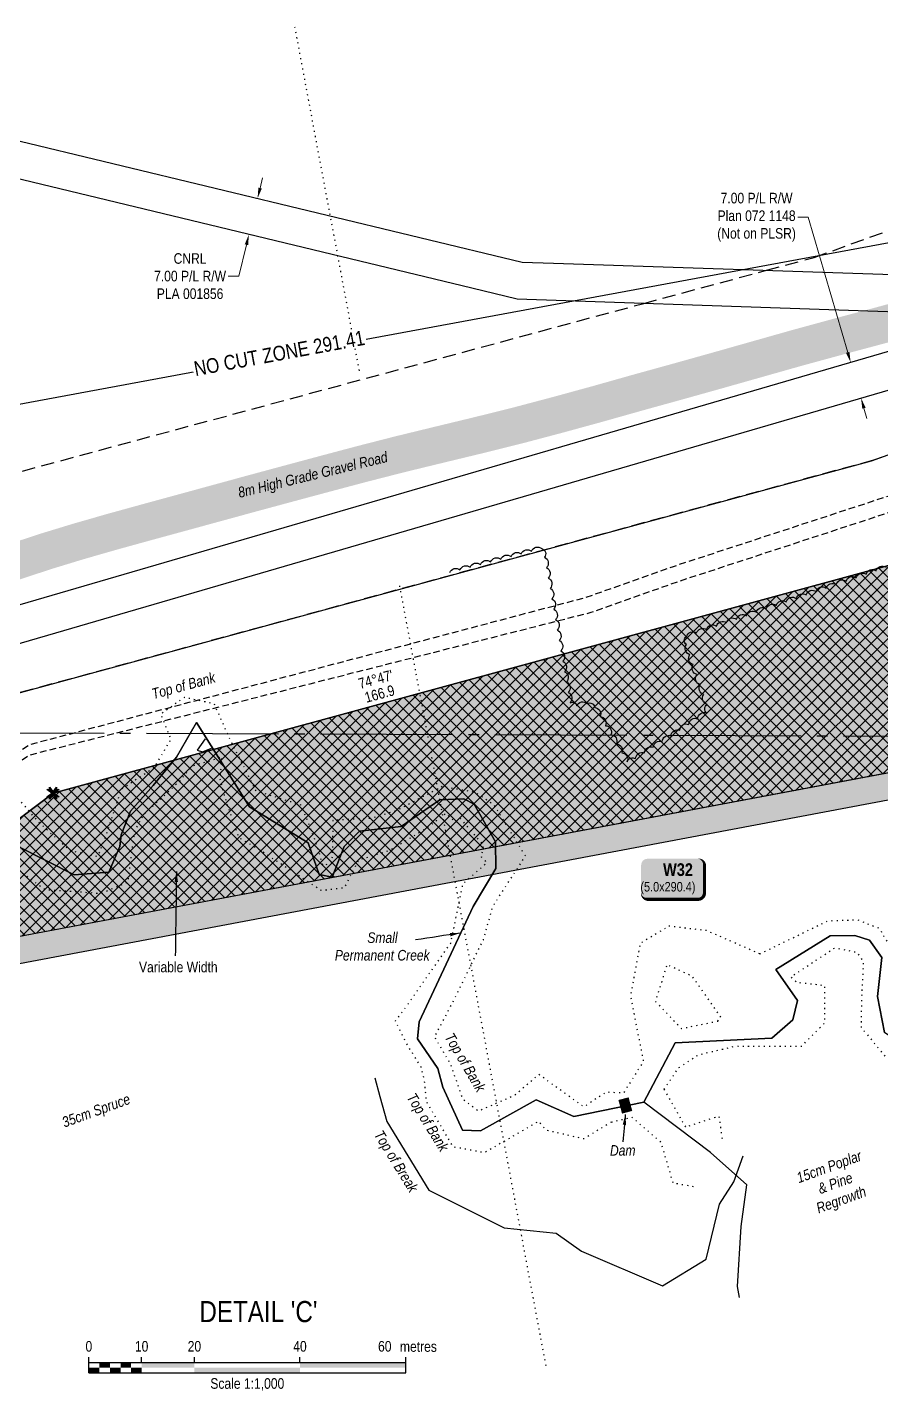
# Model space of a CAD drawing. Extents: x 471563 to 508050, y 6028961 to 6050146.
# Drawn here: x 472972 to 473780, y 6040089 to 6041380 of the extents above; entities that cross this region are included whole.
import ezdxf
from ezdxf.enums import TextEntityAlignment as Align

# ---------------------------------------------------------------- set-up
doc = ezdxf.new("R2010")
doc.units = 0
doc.header["$LTSCALE"] = 5
doc.header["$PDSIZE"] = 0.5
for name, pattern in [('0', [1, 1, 0]), ('foc-ACCESSROAD', [3.75, 2.5, -1.25]), ('foc-QUARTERLINE', [33, 25, -3, 2, -3]), ('foc-TOPO', [1, 0.2, -0.8]), ('UG_PIPE', [1.875, 1.25, -0.625])]:
    doc.linetypes.add(name, pattern=pattern)
doc.layers.get('Defpoints').update_dxf_attribs({"color": 9})
for name, color, linetype, lineweight in [('AS-GENERAL', 48, 'Continuous', 18), ('F-RW-T', 190, 'Continuous', 9), ('T-TEXT', 48, 'Continuous', 18)]:
    doc.layers.add(name, color=color, linetype=linetype, lineweight=lineweight)
for name, color, linetype in [('AS-PIPE-UG', 44, 'UG_PIPE'), ('AS-ROADS', 254, 'Continuous'), ('C-RW', 13, 'Continuous'), ('DETAIL-T', 7, 'Continuous'), ('F-AR', 190, 'foc-ACCESSROAD'), ('F-RW', 190, 'Continuous'), ('L-BD1', 253, 'Continuous'), ('L-MON', 1, 'Continuous'), ('L-SECQ', 8, 'foc-QUARTERLINE'), ('P-PROPOSED', 10, 'Continuous'), ('P-PROPOSED-H', 21, 'Continuous'), ('P-TEMP-BLOCKS', 250, 'Continuous'), ('P-TEMP-BLUE-BORE-H', 131, 'Continuous'), ('P-TEMP-H', 41, 'Continuous'), ('P-TEMP-NO CUT-H', 104, 'Continuous'), ('P-TEMP-NO CUT-T', 143, 'Continuous'), ('P-TEMP_WORKSPACE', 46, 'Continuous'), ('P-TXT', 4, 'Continuous'), ('T-BUSH', 110, '0'), ('T-BUSH-T', 110, 'Continuous'), ('T-CREEK', 160, 'Continuous'), ('T-LOW-AREA', 48, 'foc-TOPO'), ('T-SLOPE', 48, 'Continuous'), ('T-VEGETATION-CHANGE', 104, 'foc-TOPO'), ('T-WATER', 160, 'Continuous'), ('T-WATER-T', 170, 'Continuous')]:
    doc.layers.add(name, color=color, linetype=linetype)
doc.styles.add('80', font='ARIALN.TTF', dxfattribs={"height": 10})
doc.styles.add('80CG', font='ARIALN.TTF', dxfattribs={"height": 10})
doc.styles.add('80L', font='ARIALN.TTF', dxfattribs={"height": 10})
doc.styles.add('80LS', font='ARIALNI.TTF', dxfattribs={"height": 10})
doc.styles.add('BOLD', font='ARIALNB.TTF')
doc.styles.add('foc-LtypeFont', font='ARIALN.TTF', dxfattribs={"height": 7.35})
doc.linetypes.add('foc-TOPO-flowdirection-NOLINE', pattern='A,0,[">",foc-LtypeFont,S=0.3,R=0,X=0,Y=-0.945],-20,[">",foc-LtypeFont,S=0.3,R=0,X=0,Y=-0.945],0', length=20)
doc.dimstyles.new('Compass 5 000', dxfattribs={"dimscale": 5, "dimtxt": 9, "dimasz": 2, "dimexe": 0.2, "dimexo": 0.0625, "dimgap": 0.5, "dimtad": 0, "dimtih": 1, "dimtoh": 1, "dimzin": 0, "dimdsep": 46, "dimtxsty": '80CG', "dimcen": 0.1, "dimse1": 1, "dimse2": 1, "dimclrd": 256, "dimclrt": 256, "dimaunit": 1, "dimadec": 4, "dimazin": 0, "dimtfac": 0.06, "dimtofl": 0, "dimtmove": 0, "dimatfit": 1, "dimfxl": 0.2, "dimtolj": 1, "dimtzin": 0, "dimlwd": -1, "dimarcsym": 0})

# ---------------------------------------------------------------- blocks, each defined once
blk = doc.blocks.new('*D291')
at = {"layer": 'Defpoints', "color": 0, "transparency": 16777216}
for p in [(473752, 6041062.4), (473668.6, 6041038.2), (473678.4, 6041004.6)]:
    blk.add_point(p, dxfattribs=at)
at = {"layer": 'F-RW-T', "transparency": 16777216}
for p, q in [((473711.9, 6041199.9), (473701.9, 6041199.9)), ((473749.2, 6041072), (473711.9, 6041199.9)), ((473764.6, 6041019.2), (473767.4, 6041009.6))]:
    blk.add_line(p, q, dxfattribs=at)
for points in [[(473750.8, 6041072.5), (473747.6, 6041071.6), (473752, 6041062.4)], [(473766.2, 6041019.7), (473763, 6041018.8), (473761.8, 6041028.8)]]:
    blk.add_solid(points, dxfattribs=at)
at = {"layer": 'F-RW-T', "transparency": 16777216, "insert": (473662.9, 6041199.9), "char_height": 10, "attachment_point": 5, "style": '80CG'}
blk.add_mtext('\\A1;7.00 P/L R/W\\PPlan 072 1148\\P(Not on PLSR)', dxfattribs=at)
blk = doc.blocks.new('TEMP')
h = blk.add_hatch(color=255)
h.dxf.hatch_style = 1
h.paths.add_polyline_path([(0, 0.25), (-0.67, 1.15), (-0.67, 0.67), (-1.15, 0.67), (-0.25, 0), (-1.15, -0.67), (-0.67, -0.67), (-0.67, -1.15), (0, -0.25), (0.67, -1.15), (0.67, -0.67), (1.15, -0.67), (0.25, 0), (1.15, 0.67), (0.67, 0.67), (0.67, 1.15)])
h.paths.add_polyline_path([(0.57, 0.85), (0.57, 0.57), (0.85, 0.57), (0.08, 0), (0.85, -0.57), (0.57, -0.57), (0.57, -0.85), (0, -0.08), (-0.57, -0.85), (-0.57, -0.57), (-0.85, -0.57), (-0.08, 0), (-0.85, 0.57), (-0.57, 0.57), (-0.57, 0.85), (0, 0.08)], flags=16)
h = blk.add_hatch(color=1)
h.dxf.hatch_style = 1
h.paths.add_polyline_path([(0, 0.08), (-0.57, 0.85), (-0.57, 0.57), (-0.85, 0.57), (-0.08, 0), (-0.85, -0.57), (-0.57, -0.57), (-0.57, -0.85), (0, -0.08), (0.57, -0.85), (0.57, -0.57), (0.85, -0.57), (0.08, 0), (0.85, 0.57), (0.57, 0.57), (0.57, 0.85)])
h = blk.add_hatch(color=1)
h.dxf.hatch_style = 1
h.paths.add_polyline_path([(-0.08, 0), (-0.85, 0.57), (-0.57, 0.57), (-0.57, 0.85), (0, 0.08), (0.57, 0.85), (0.57, 0.57), (0.85, 0.57), (0.08, 0), (0.85, -0.57), (0.57, -0.57), (0.57, -0.85), (0, -0.08), (-0.57, -0.85), (-0.57, -0.57), (-0.85, -0.57)])
at = {"color": 1}
for p, q in [((-0.08, 0), (0.08, 0)), ((0, 0.08), (0, -0.08))]:
    blk.add_line(p, q, dxfattribs=at)
at = {"color": 255, "flags": 128}
blk.add_lwpolyline([(-0.25, 0), (-1.15, 0.67), (-0.67, 0.67), (-0.67, 1.15), (0, 0.25), (0.67, 1.15), (0.67, 0.67), (1.15, 0.67), (0.25, 0), (1.15, -0.67), (0.67, -0.67), (0.67, -1.15), (0, -0.25), (-0.67, -1.15), (-0.67, -0.67), (-1.15, -0.67)], close=True, dxfattribs=at)
at = {"color": 1, "flags": 128}
blk.add_lwpolyline([(-0.08, 0), (-0.85, 0.57), (-0.57, 0.57), (-0.57, 0.85), (0, 0.08), (0.57, 0.85), (0.57, 0.57), (0.85, 0.57), (0.08, 0), (0.85, -0.57), (0.57, -0.57), (0.57, -0.85), (0, -0.08), (-0.57, -0.85), (-0.57, -0.57), (-0.85, -0.57)], close=True, dxfattribs=at)
blk = doc.blocks.new('*U238')
h = blk.add_hatch(color=191)
edge = h.paths.add_edge_path()
edge.add_line((-24, -19.9), (24, -19.9))
edge.add_arc((24, -13.9), 6, 270, 360)
edge.add_line((30, -13.9), (30, 12.5))
edge.add_arc((24, 12.5), 6, 0, 90)
edge.add_line((24, 18.5), (-24, 18.5))
edge.add_arc((-24, 12.5), 6, 90, 180)
edge.add_line((-30, 12.5), (-30, -13.9))
edge.add_arc((-24, -13.9), 6, 180, 270)
at = {"color": 250, "flags": 128}
blk.add_lwpolyline([(-24, -19.9, 3, 3, 0), (24, -19.9, 3, 3, 0.414214), (30, -13.9, 3, 3, 0), (30, 12.5, 3, 0, 0.414214), (24, 18.5, 0, 0, 0), (-24, 18.5, 0, 0, 0.414214), (-30, 12.5, 0, 0, 0), (-30, -13.9, 0, 3, 0.414214)], format="xyseb", close=True, dxfattribs=at)
at = {"flags": 128}
blk.add_lwpolyline([(27.2, 13.6, 0, 7.5, 0), (0, 0, 0, 0, 0)], format="xyseb", dxfattribs=at)
at = {"color": 250}
for tag, p, height, style in [('TEMP_AREA_W1_001', (-9.2, 2.2), 12, 'BOLD'), ('ENTER_TEXT_001', (-30.7, -12.5), 9, '80')]:
    blk.add_attdef(tag, p, '', height=height, dxfattribs=dict(at, style=style))
blk = doc.blocks.new('*D295')
at = {"layer": 'Defpoints', "color": 0, "linetype": 'Continuous', "transparency": 16777216}
for p in [(472994.1, 6041265.1), (472985.9, 6041231), (473182.2, 6041183.7)]:
    blk.add_point(p, dxfattribs=at)
at = {"layer": 'F-RW-T', "transparency": 16777216}
for p, q in [((473192.8, 6041227.5), (473195.1, 6041237.2)), ((473179.9, 6041174), (473172.7, 6041144.2)), ((473172.7, 6041144.2), (473162.7, 6041144.2))]:
    blk.add_line(p, q, dxfattribs=at)
at = {"layer": 'F-RW-T', "linetype": 'Continuous', "transparency": 16777216}
for points in [[(473191.2, 6041227.9), (473194.4, 6041227.1), (473190.4, 6041217.8)], [(473178.3, 6041174.4), (473181.5, 6041173.6), (473182.2, 6041183.7)]]:
    blk.add_solid(points, dxfattribs=at)
at = {"layer": 'F-RW-T', "linetype": 'Continuous', "transparency": 16777216, "insert": (473126.5, 6041144.2), "char_height": 10, "attachment_point": 5, "style": '80CG'}
blk.add_mtext('\\A1;CNRL\\P7.00 P/L R/W\\PPLA 001856', dxfattribs=at)
blk = doc.blocks.new('*U389')
at = {"color": 0}
for p, q in [((-150, 0), (-150, 15)), ((-100, 10), (-100, 15)), ((-50, 10), (-50, 15)), ((50, 10), (50, 15)), ((150.2, 0), (150.2, 15)), ((-150, 10), (150.2, 10)), ((-150, 0), (150.2, 0))]:
    blk.add_line(p, q, dxfattribs=at)
for points in [[(-150, 5), (-140, 5), (-150, 0), (-140, 0)], [(-140, 10), (-130, 10), (-140, 5), (-130, 5)], [(-130, 5), (-120, 5), (-130, 0), (-120, 0)], [(-120, 10), (-110, 10), (-120, 5), (-110, 5)], [(-110, 5), (-100, 5), (-110, 0), (-100, 0)], [(-100, 10), (-50, 10), (-100, 5), (-50, 5)], [(-50, 5), (50, 5), (-50, 0), (50, 0)], [(50, 10), (150.2, 10), (50, 5), (150.2, 5)]]:
    blk.add_solid(points, dxfattribs=at)
at = {"color": 0, "style": '80'}
blk.add_text('metres', height=10, dxfattribs=at).set_placement((162.2, 20), align=Align.CENTER)
at = {"color": 0, "char_height": 10, "style": '80'}
for s, insert, attachment_point in [('0', (-150, 30.2), 2), ('10', (-100, 30.2), 2), ('20', (-50, 30.2), 2), ('40', (50, 30.2), 2), ('60', (136.7, 30.2), 3), ('Scale 1:1,000', (0.1, -5), 2)]:
    blk.add_mtext(s, dxfattribs=dict(at, insert=insert, attachment_point=attachment_point))

msp = doc.modelspace()

# ---------------------------------------------------------------- hatches: boundary and pattern name
at = {"layer": 'P-PROPOSED-H'}
h = msp.add_hatch(color=256, dxfattribs=at)
h.dxf.hatch_style = 1
h.paths.add_polyline_path([(471834.775, 6040821.373), (471796.629, 6040756.82), (472068.519, 6040587.449), (472218.753, 6040517.983), (472386.891, 6040479.962), (472600.723, 6040453.939), (472939.081, 6040514.383), (474772.798, 6040859.414), (474773.799, 6041104.707), (474698.838, 6041105.013), (474698.144, 6040934.64), (473977.249, 6040937.205), (473801.719, 6040874.05), (472996.724, 6040654.905), (472902.439, 6040583.985), (472598.614, 6040529.71), (472399.719, 6040553.915), (472243.019, 6040589.35), (472104.204, 6040653.535)])
at = {"layer": 'P-TEMP-BLUE-BORE-H'}
h = msp.add_hatch(color=256, dxfattribs=at)
h.dxf.hatch_style = 1
h.paths.add_polyline_path([(473977.249, 6040937.205), (473801.719, 6040874.05), (472996.724, 6040654.905), (472902.439, 6040583.92), (472610.196, 6040531.777), (472600.723, 6040453.939), (472939.081, 6040514.383), (474027.504, 6040719.175)])
at = {"layer": 'P-TEMP-H'}
h = msp.add_hatch(color=256, dxfattribs=at)
h.dxf.hatch_style = 1
h.paths.add_polyline_path([(474027.504, 6040719.175), (472933.226, 6040513.269), (472600.716, 6040453.941), (472597.551, 6040427.938), (472937.731, 6040488.692), (474032.071, 6040694.609)])
at = {"layer": 'P-TEMP-NO CUT-H', "ltscale": 2}
h = msp.add_hatch(dxfattribs=at)
h.set_pattern_fill('ANSI37', color=256, scale=2.498679, angle=90)
h.set_pattern_definition([(135, (-1330.433, 2236.4554), (-5.609693392, -5.609693392), []), (225, (-1330.433, 2236.4554), (5.609693392, -5.609693392), [])])
h.paths.add_polyline_path([(473977.249, 6040937.205), (473801.719, 6040874.05), (472996.724, 6040654.905), (472902.439, 6040583.92), (472610.196, 6040531.777), (472600.723, 6040453.939), (472939.081, 6040514.383), (474027.504, 6040719.175)])

# ---------------------------------------------------------------- linework, layer by layer
at = {"layer": 'AS-GENERAL', "const_width": 9.995, "flags": 128}
msp.add_lwpolyline([(473536.914, 6040365.765), (473540.339, 6040352.875)], dxfattribs=at)
at = {"layer": 'AS-PIPE-UG', "flags": 128}
for points in [[(472552.47, 6040566.739), (472593.072, 6040565.005), (472872.378, 6040621.889), (472974.001, 6040690.919), (473506.381, 6040826.074), (473589.021, 6040855.359), (473788.921, 6040920.814), (473979.091, 6040969.527), (474330.164, 6040972.977), (474588.891, 6040968.199), (474637.323, 6040969.43), (474653.363, 6040990.395), (474656.717, 6041105.184)], [(472552.989, 6040576.72), (472593.591, 6040574.986), (472872.896, 6040631.87), (472974.52, 6040700.9), (473501.374, 6040840.205), (473584.184, 6040869.55), (473784.724, 6040935.215), (473784.724, 6040935.215), (473977.129, 6040984.5), (474330.229, 6040987.97), (474588.839, 6040983.195), (474629.774, 6040984.235), (474638.519, 6040995.665), (474641.72, 6041105.246)]]:
    msp.add_lwpolyline(points, dxfattribs=at)
at = {"layer": 'AS-ROADS', "const_width": 35, "flags": 128}
msp.add_lwpolyline([(473814.319, 6041106.955), (473776.954, 6041096.755), (473739.519, 6041086.75), (473702.029, 6041076.53), (473664.179, 6041065.82), (473626.374, 6041055.11), (473588.404, 6041044.485), (473550.459, 6041034.005), (473512.519, 6041023.3), (473474.579, 6041012.91), (473436.694, 6041002.89), (473399.344, 6040993.595), (473362.274, 6040984.65), (473325.339, 6040975.675), (473289.084, 6040966.405), (473253.844, 6040957.045), (473219.269, 6040947.755), (473185.434, 6040938.62), (473152.154, 6040929.52), (473118.879, 6040920.425), (473085.894, 6040911.43), (473053.139, 6040902.4), (473020.904, 6040893.155), (472989.639, 6040883.62), (472959.039, 6040873.53), (472928.934, 6040863.185)], dxfattribs=at)
at = {"layer": 'C-RW', "flags": 128}
for points in [[(474698.838, 6041105.013), (474698.144, 6040934.64), (473977.249, 6040937.205), (473801.719, 6040874.05), (472996.724, 6040654.905), (472902.439, 6040583.985), (472598.614, 6040529.71), (472399.719, 6040553.915), (472243.019, 6040589.35), (472104.204, 6040653.535), (471834.775, 6040821.373)], [(471885.124, 6040906.579), (472151.783, 6040741.65), (472275.372, 6040684.505), (472416.822, 6040652.519), (472592.51, 6040631.472), (472861.403, 6040678.184), (472951.968, 6040746.306), (473771.626, 6040969.443), (473959.988, 6041037.215), (474598.944, 6041034.761), (474598.892, 6041105.42)]]:
    msp.add_lwpolyline(points, dxfattribs=at)
at = {"layer": 'F-AR'}
msp.add_lwpolyline([(472859.156, 6040930.483), (473556.031, 6041118.406), (473672.256, 6041149.749), (473717.332, 6041161.905), (473990.528, 6041260.823), (473990.061, 6041139.198), (473989.924, 6041103.042), (473989.708, 6041047.935), (473960.013, 6041037.222), (473773.651, 6040970.003), (472951.968, 6040746.306)], dxfattribs=at)
at = {"layer": 'F-RW'}
for points in [[(472568.621, 6041367.553), (473440.914, 6041157.432), (473470.562, 6041156.447), (473990.059, 6041139.198), (474036.955, 6041137.646), (474277.699, 6041129.654), (474375.821, 6041201.321)], [(474396.469, 6041173.052), (474288.601, 6041094.268), (474036.804, 6041102.628), (473989.927, 6041103.347), (473436.187, 6041122.565), (473393.159, 6041132.929), (472560.423, 6041333.521)]]:
    msp.add_lwpolyline(points, dxfattribs=at)
at = {"layer": 'F-RW', "flags": 128}
for points in [[(474274.191, 6041317.103), (474099.304, 6041163.6), (472843.659, 6040797.875), (472369.339, 6040740.04), (471938.203, 6040994.803)], [(471919.696, 6040965.086), (472361.771, 6040703.858), (472850.717, 6040763.477), (474116.552, 6041132.17), (474297.273, 6041290.805)]]:
    msp.add_lwpolyline(points, dxfattribs=at)
at = {"layer": 'L-SECQ', "flags": 128}
msp.add_lwpolyline([(474035.104, 6040707.767), (471772.478, 6040715.949)], dxfattribs=at)
at = {"layer": 'P-TEMP-NO CUT-T'}
for p, q in [((473907.371, 6041197.836), (473240.182, 6041074.334)), ((472523.763, 6040941.517), (473190.953, 6041065.019))]:
    msp.add_line(p, q, dxfattribs=at)
at = {"layer": 'P-TEMP_WORKSPACE'}
msp.add_lwpolyline([(474027.504, 6040719.175), (472933.226, 6040513.269), (472600.716, 6040453.941), (472597.551, 6040427.938), (472937.731, 6040488.692), (474032.071, 6040694.609)], close=True, dxfattribs=at)
at = {"layer": 'T-BUSH', "linetype": 'Continuous', "flags": 128}
msp.add_lwpolyline([(473372.413, 6040863.599, -0.52056705), (473382.082, 6040866.13, -0.52056705), (473391.751, 6040868.66, -0.52056705), (473401.42, 6040871.19, -0.52056705), (473411.089, 6040873.721, -0.52056705), (473420.758, 6040876.251, -0.52056705), (473430.428, 6040878.781, -0.52056705), (473440.097, 6040881.311, -0.52056705), (473449.766, 6040883.842, -0.52056705), (473459.435, 6040886.372, -0.52056705), (473462.213, 6040878.177, -0.52056705), (473463.93, 6040868.331, -0.52056705), (473465.647, 6040858.485, -0.52056705), (473467.365, 6040848.639, -0.52056705), (473469.082, 6040838.792, -0.52056705), (473470.799, 6040828.946, -0.52056705), (473472.516, 6040819.1, -0.52056705), (473474.233, 6040809.254, -0.52056705), (473475.951, 6040799.408, -0.52056705), (473477.668, 6040789.562, -0.52056705), (473479.385, 6040779.716, -0.52056705), (473481.102, 6040769.87, -0.52056705), (473482.82, 6040760.024, -0.52056705), (473484.537, 6040750.178, -0.52056705), (473486.254, 6040740.332, -0.52056705), (473492.705, 6040737.566, -0.52056705), (473502.46, 6040739.742, -0.52056705), (473509.638, 6040735.931, -0.52056705), (473514.763, 6040727.35, -0.52056705), (473519.887, 6040718.769, -0.52056705), (473525.012, 6040710.188, -0.52056705), (473530.136, 6040701.607, -0.52056705), (473535.261, 6040693.026, -0.52056705), (473540.386, 6040684.445, -0.52056705), (473548.263, 6040687.56, -0.52056705), (473556.677, 6040692.954, -0.52056705), (473565.091, 6040698.348, -0.52056705), (473573.505, 6040703.743, -0.52056705), (473581.92, 6040709.137, -0.52056705), (473590.334, 6040714.531, -0.52056705), (473598.748, 6040719.925, -0.52056705), (473607.162, 6040725.32, -0.52056705), (473615.576, 6040730.714, -0.52056705), (473616.157, 6040738.814, -0.52056705), (473612.866, 6040748.251, -0.52056705), (473609.575, 6040757.689, -0.52056705), (473606.284, 6040767.126, -0.52056705), (473602.994, 6040776.564, -0.52056705), (473599.703, 6040786.001, -0.52056705), (473596.412, 6040795.438, -0.52056705), (473596.577, 6040803.203, -0.52056705), (473606.021, 6040806.474, -0.52056705), (473615.465, 6040809.745, -0.52056705), (473624.91, 6040813.016, -0.52056705), (473634.354, 6040816.287, -0.52056705), (473643.798, 6040819.558, -0.52056705), (473653.242, 6040822.829, -0.52056705), (473662.687, 6040826.1, -0.52056705), (473672.131, 6040829.371, -0.52056705), (473681.575, 6040832.642, -0.52056705), (473691.019, 6040835.913, -0.52056705), (473700.464, 6040839.184, -0.52056705), (473709.908, 6040842.455, -0.52056705), (473719.352, 6040845.727, -0.52056705), (473728.797, 6040848.998, -0.52056705), (473738.241, 6040852.269, -0.52056705), (473747.685, 6040855.54, -0.52056705), (473757.129, 6040858.811, -0.52056705), (473766.574, 6040862.082, -0.52056705), (473776.018, 6040865.353, -0.52056705), (473785.462, 6040868.624, -0.52056705)], format="xyb", dxfattribs=at)
at = {"layer": 'T-CREEK', "flags": 128}
msp.add_lwpolyline([(473646.579, 6040177.55), (473644.816, 6040187.939), (473648.289, 6040244.63), (473653.744, 6040284.17), (473619.419, 6040314.745), (473556.019, 6040362.49)], dxfattribs=at)
at = {"layer": 'T-LOW-AREA', "flags": 128}
for points in [[(473666.039, 6040502.75), (473615.659, 6040524.755), (473579.959, 6040528.975), (473552.649, 6040512.655), (473543.524, 6040462.93), (473555.729, 6040401.035), (473536.789, 6040370.965), (473520.519, 6040371.9), (473499.274, 6040358.005), (473456.709, 6040388.655), (473433.809, 6040368.865), (473399.469, 6040353.895), (473384.969, 6040365.075), (473372.889, 6040398.965), (473358.019, 6040424.255), (473377.189, 6040460.74), (473404.219, 6040516.195), (473413.329, 6040548.1), (473444.084, 6040595.375), (473414.564, 6040643.54), (473396.544, 6040655.57), (473365.254, 6040661.145), (473321.794, 6040638.225), (473298.444, 6040631.14), (473261.604, 6040629.09), (473261.404, 6040603.585), (473260.634, 6040589.4), (473252.609, 6040585.92), (473245.249, 6040609.72), (473231.734, 6040643.605), (473189.074, 6040656.85), (473164.809, 6040704.86), (473149.369, 6040739.405), (473121.084, 6040745.465), (473098.669, 6040729.715), (473108.214, 6040705.695), (473092.029, 6040678.515), (473061.149, 6040658.315), (473048.039, 6040618.22), (473039.069, 6040594.925), (473013.019, 6040600.31), (472983.849, 6040626.735), (472965.059, 6040648.485), (472960.694, 6040677.155), (472950.649, 6040687.28), (472936.404, 6040693.785), (472920.284, 6040718.945), (472881.504, 6040719.825), (472877.654, 6040707.36), (472847.439, 6040708.17), (472828.354, 6040729.655), (472817.199, 6040776.38), (472803.144, 6040796.91), (472794.594, 6040855.16), (472795.644, 6040887.63), (472778.399, 6040906.94)], [(473525.359, 6040343.595), (473499.224, 6040327.65), (473463.854, 6040335.835), (473456.404, 6040344.175), (473405.284, 6040314.565), (473375.709, 6040320.08), (473350.349, 6040362.9), (473348.354, 6040384.015), (473345.369, 6040395.42), (473331.239, 6040418.255), (473320.924, 6040439.505), (473326.549, 6040446.515), (473373.314, 6040513.04), (473385.039, 6040569.35), (473407.644, 6040589.145), (473402.414, 6040594.405), (473404.574, 6040605.56), (473382.674, 6040630.755), (473377.729, 6040627.175), (473368.794, 6040635.72), (473350.874, 6040622.025), (473315.829, 6040600.74), (473285.969, 6040591.455), (473272.469, 6040565.3), (473250.909, 6040562.61), (473193.384, 6040600.475), (473172.939, 6040612.625), (473161.139, 6040645.68), (473154.884, 6040668.795), (473156.959, 6040689.36), (473143.419, 6040684.76), (473128.614, 6040680.635), (473116.424, 6040665.92), (473081.794, 6040633.92), (473073.634, 6040618.37), (473067.509, 6040570.695), (473042.309, 6040559.755), (472989.204, 6040563.45), (472964.564, 6040581.4), (472939.309, 6040627.07), (472939.289, 6040654.005), (472922.664, 6040673.365), (472895.859, 6040678.36), (472883.349, 6040669.04), (472811.924, 6040685.28), (472799.284, 6040697.11), (472793.764, 6040725.365), (472791.924, 6040760.355), (472771.949, 6040789.085)], [(473666.039, 6040502.755), (473730.204, 6040534.045), (473758.589, 6040535.13), (473779.319, 6040526.87), (473797.684, 6040494.47), (473790.839, 6040456.615), (473792.669, 6040439.495), (473805.604, 6040429.53), (473829.204, 6040419.32), (473871.034, 6040369.31), (473886.479, 6040360.195), (473924.379, 6040351.195), (473941.289, 6040354.135), (473949.334, 6040368.995), (473946.474, 6040383.76), (473906.294, 6040424.725), (473894.819, 6040445.07), (473906.454, 6040485.67), (473922.994, 6040504.215), (473922.339, 6040525.915), (473976.694, 6040557.515), (474016.324, 6040546.565), (474031.034, 6040535.595), (474049.369, 6040509.715), (474064.229, 6040523.03), (474089.574, 6040523.63), (474129.924, 6040501.18), (474152.434, 6040480.725), (474162.309, 6040431.545), (474213.089, 6040402.54), (474238.864, 6040396.165), (474256.809, 6040459.75), (474281.034, 6040464.175), (474327.664, 6040459.615), (474363.809, 6040404.59), (474388.629, 6040370.88), (474415.804, 6040374.98), (474422.849, 6040412.895), (474473.719, 6040445.745), (474480.879, 6040461.695), (474499.924, 6040549.88), (474536.569, 6040587.95), (474605.559, 6040567.83), (474668.259, 6040544.92), (474710.084, 6040515.87), (474741.969, 6040481.325), (474733.064, 6040440.125), (474712.384, 6040431.52), (474666.994, 6040433.22), (474643.714, 6040421.3), (474639.709, 6040394.01), (474658.399, 6040381.455), (474692.689, 6040350.81)], [(473575.189, 6040374.62), (473589.074, 6040394.92), (473607.859, 6040407.35), (473644.204, 6040415.785), (473645.359, 6040415.56), (473705.509, 6040415.395), (473727.429, 6040437.405), (473727.694, 6040472.685), (473701.169, 6040475.63), (473695.499, 6040481.03), (473736.959, 6040508.52), (473757.739, 6040504.375), (473764.029, 6040495.395), (473762.219, 6040460.26), (473761.844, 6040433.3), (473784.954, 6040405.325), (473808.899, 6040395.865)], [(473575.189, 6040374.62), (473595.734, 6040338.74), (473595.734, 6040338.74), (473627.209, 6040349.295), (473630.174, 6040327.97)], [(473525.359, 6040343.595), (473544.839, 6040348.285), (473572.304, 6040324.46), (473583.604, 6040286.15), (473603.079, 6040282.755)]]:
    msp.add_lwpolyline(points, dxfattribs=at)
msp.add_lwpolyline([(473626.329, 6040439.17), (473629.279, 6040442.64), (473602.194, 6040481.445), (473578.119, 6040492.605), (473567.034, 6040457.805), (473591.664, 6040432.15)], close=True, dxfattribs=at)
at = {"layer": 'T-SLOPE', "flags": 128}
for points in [[(473140.639, 6040706.35), (473133.164, 6040695.725), (473138.354, 6040693.93), (473146.719, 6040697.465)], [(473301.369, 6040385.465), (473306.059, 6040367.845), (473312.784, 6040344.015), (473352.724, 6040279.175), (473424.044, 6040243.51), (473473.034, 6040238.335), (473497.234, 6040221.48), (473573.924, 6040188.57), (473615.224, 6040213.825), (473627.649, 6040266.005), (473641.294, 6040287.095), (473650.359, 6040311.64)]]:
    msp.add_lwpolyline(points, dxfattribs=at)
at = {"layer": 'T-VEGETATION-CHANGE', "flags": 128}
for points in [[(473286.834, 6041054.737), (473225.849, 6041379.754)], [(473463.559, 6040112.885), (473324.848, 6040852.141)]]:
    msp.add_lwpolyline(points, dxfattribs=at)
at = {"layer": 'T-WATER', "linetype": 'foc-TOPO-flowdirection-NOLINE', "flags": 128}
msp.add_lwpolyline([(474677.009, 6040336.935), (474618.959, 6040408.405), (474631.049, 6040435.05), (474651.154, 6040445.18), (474703.594, 6040451.39), (474716.434, 6040456.895), (474720.484, 6040481.525), (474667.224, 6040530.955), (474614.109, 6040552.03), (474552.199, 6040559.05), (474526.719, 6040559.51), (474493.104, 6040493.665), (474491.534, 6040475.81), (474490.079, 6040446.925), (474476.214, 6040421.73), (474452.094, 6040407.36), (474432.949, 6040376.15), (474390.259, 6040346.965), (474369.974, 6040362.785), (474348.849, 6040397.535), (474323.294, 6040446.465), (474280.429, 6040438.79), (474258.054, 6040393.625), (474234.589, 6040376.945), (474201.674, 6040389.16), (474183.909, 6040397.62), (474147.384, 6040428.385), (474134.354, 6040469.44), (474117.764, 6040494.355), (474076.239, 6040509.61), (474048.124, 6040495.06), (474021.849, 6040510.125), (473998.674, 6040535.94), (473981.079, 6040536.89), (473939.234, 6040508.605), (473921.524, 6040462.845), (473916.894, 6040454.155), (473918.389, 6040439.92), (473966.714, 6040382.415), (473964.414, 6040358.875), (473946.634, 6040339.8), (473920.014, 6040334.195), (473866.189, 6040350.25), (473839.899, 6040390.41), (473784.069, 6040428.39), (473777.294, 6040462.47), (473781.639, 6040499.44), (473769.899, 6040515.705), (473755.849, 6040520.095), (473732.514, 6040519.965), (473681.199, 6040488.06), (473701.624, 6040458.695), (473697.354, 6040440.285), (473677.459, 6040423.02), (473585.814, 6040418.65), (473556.044, 6040362.53), (473489.954, 6040348.755), (473454.344, 6040364.605), (473401.509, 6040335.23), (473384.484, 6040335.875), (473365.884, 6040376.59), (473360.964, 6040394.245), (473341.999, 6040422.405), (473343.294, 6040438.54), (473394.484, 6040547.765), (473416.064, 6040583.53), (473415.819, 6040608.8), (473395.494, 6040644.5), (473385.789, 6040649.625), (473363.044, 6040648.57), (473326.504, 6040623.485), (473286.884, 6040618.94), (473272.559, 6040604.38), (473261.009, 6040575.295), (473248.874, 6040577.99), (473238.374, 6040607.76), (473182.644, 6040642.03), (473132.674, 6040721.72), (473113.769, 6040688.83), (473091.559, 6040662.23), (473070.134, 6040637.78), (473061.124, 6040615.6), (473059.934, 6040604.52), (473049.569, 6040580.175), (473016.889, 6040577.6), (472964.419, 6040604.08), (472956.674, 6040625.335), (472946.569, 6040662.215), (472927.484, 6040687.29), (472888.874, 6040693.555), (472821.569, 6040697.715), (472798.314, 6040776.77), (472777.594, 6040881.69), (472735.639, 6040892.935), (472680.464, 6040865.775), (472658.219, 6040861.815), (472609.304, 6040899.705), (472587.209, 6040921.115), (472598.094, 6040942.025), (472635.404, 6040979.87), (472623.644, 6041018.71), (472654.044, 6041070.225), (472652.304, 6041131.105), (472630.904, 6041167.545), (472586.044, 6041178.32), (472575.969, 6041203.09), (472609.749, 6041254.67), (472636.364, 6041336.51)], dxfattribs=at)
at = {"layer": 'T-WATER', "flags": 128}
msp.add_lwpolyline([(472964.419, 6040604.08), (473016.889, 6040577.6), (473049.569, 6040580.175), (473059.934, 6040604.52), (473061.124, 6040615.6), (473070.134, 6040637.78), (473091.559, 6040662.23), (473113.769, 6040688.83), (473132.674, 6040721.72), (473182.644, 6040642.03), (473238.374, 6040607.76), (473248.874, 6040577.99), (473261.009, 6040575.295), (473272.559, 6040604.38), (473286.884, 6040618.94), (473326.504, 6040623.485), (473363.044, 6040648.57), (473385.789, 6040649.625), (473395.494, 6040644.5), (473415.819, 6040608.8), (473416.064, 6040583.53), (473394.484, 6040547.765), (473343.294, 6040438.54), (473341.999, 6040422.405), (473360.964, 6040394.245), (473365.884, 6040376.59), (473384.484, 6040335.875), (473401.509, 6040335.23), (473454.344, 6040364.605), (473489.954, 6040348.755), (473556.044, 6040362.53), (473585.814, 6040418.65), (473677.459, 6040423.02), (473697.354, 6040440.285), (473701.624, 6040458.695), (473681.199, 6040488.06), (473732.514, 6040519.965), (473755.849, 6040520.095), (473769.899, 6040515.705), (473781.639, 6040499.44), (473777.294, 6040462.47), (473784.069, 6040428.39)], dxfattribs=at)

# ---------------------------------------------------------------- block references
at = {"layer": 'DETAIL-T', "xscale": 0.99947143, "yscale": 0.99947143, "zscale": 0.99947143}
msp.add_blockref('*U389', (473180.59, 6040106.185), dxfattribs=at)
at = {"layer": 'L-MON', "xscale": 4.997357149999892, "yscale": 4.997357149999892, "zscale": 4.997357149999892}
msp.add_blockref('TEMP', (472996.724, 6040654.905), dxfattribs=at)
at = {"layer": 'P-TEMP-BLOCKS', "xscale": 0.9994796499999833, "yscale": 0.9994796499999833, "zscale": 0.9994796499999833}
msp.add_blockref('*U238', (473583.57, 6040574.32), dxfattribs=at).add_auto_attribs({'TEMP_AREA_W1_001': 'W32', 'ENTER_TEXT_001': '(5.0x290.4)'})

# ---------------------------------------------------------------- texts
at = {"layer": 'DETAIL-T', "color": 3, "insert": (473191.244, 6040164.102), "char_height": 19.9894, "width": 223.7397, "attachment_point": 5, "style": '80CG'}
msp.add_mtext("DETAIL 'C'", dxfattribs=at)
at = {"layer": 'L-BD1', "linetype": 'Continuous', "style": '80L'}
for s, p in [("74°47'", (473302.204, 6040762.688)), ('166.9', (473305.943, 6040748.945))]:
    msp.add_text(s, height=9.9947, rotation=15.2186, dxfattribs=at).set_placement(p, align=Align.MIDDLE)
at = {"layer": 'T-BUSH-T', "char_height": 9.98955, "attachment_point": 1, "rotation": 20, "style": '80LS'}
for s, insert in [('\\pi1.11755;35cm Spruce', (473003.043, 6040347.288)), ('\\pi2.60304;15cm Poplar \\P\\pi18.10865;& Pine\\P\\pi10.30985;Regrowth', (473697.162, 6040294.208))]:
    msp.add_mtext_dynamic_manual_height_columns(s, width=68.74807, gutter_width=50, heights=[0], dxfattribs=dict(at, insert=insert))
at = {"layer": 'T-TEXT', "attachment_point": 1, "style": '80LS'}
for s, width, gutter_width, insert, char_height, rotation in [('8m High Grade Gravel Road', 145.8379, 50, (473170.976, 6040944.078), 9.99475, 13.657848), ('\\pi2.68548;Top of Bank', 66.30055, 250.002, (473374.348, 6040431.525), 9.99471, 300.454653), ('\\pi2.68548;Top of Bank', 66.30055, 250.002, (473338.285, 6040374.603), 9.99471, 301.632147), ('\\pi0.77994;Top of Break', 66.30055, 250.002, (473308.322, 6040337.701), 9.99471, 301.632147)]:
    msp.add_mtext_dynamic_manual_height_columns(s, width=width, gutter_width=gutter_width, heights=[0], dxfattribs=dict(at, insert=insert, char_height=char_height, rotation=rotation))
at = {"layer": 'T-TEXT', "linetype": 'Continuous', "insert": (473089.147, 6040753.414), "char_height": 9.99471, "width": 74.28934, "attachment_point": 1, "rotation": 15.228676, "style": '80LS'}
msp.add_mtext('Top of Bank', dxfattribs=at)
at = {"layer": 'T-WATER-T', "insert": (473263.262, 6040523.159), "char_height": 9.99471, "attachment_point": 1, "style": '80L'}
msp.add_mtext_dynamic_manual_height_columns('\\pi31.09091;{\\fArial Narrow|b0|i1|c0|p34;Small\\P\\pi0.35;Permanent Creek}', width=90.48199, gutter_width=250.002, heights=[0], dxfattribs=at)

# ---------------------------------------------------------------- dimensions: what is measured, and where the dimension line sits
at = {"layer": 'F-RW-T', "color": 1}
dim = msp.add_linear_dim(base=(473751.991, 6041062.44), p1=(473678.388, 6041004.562), p2=(473668.604, 6041038.153), angle=106.238974, text='7.00 P/L R/W\\PPlan 072 1148\\P(Not on PLSR)', dimstyle='Compass 5 000', dxfattribs=at)
dim.commit()
dim.dimension.update_dxf_attribs({"geometry": '*D291', "text_midpoint": (473662.899, 6041199.922), "dimtype": 161})

# ---------------------------------------------------------------- leaders
at = {"layer": 'T-WATER-T', "path_type": 1}
msp.add_leader([(473382.642, 6040522.499), (473339.885, 6040515.928)], dimstyle='Compass 5 000', override={"dimgap": 0.5, "dimtad": 0}, dxfattribs=at)

# ---------------------------------------------------------------- next in the draw order: texts
at = {"layer": 'P-TEMP-NO CUT-T', "insert": (473210.997, 6041071.219), "char_height": 9.9948, "width": 163.24012, "attachment_point": 5, "rotation": 10.475439, "style": '80CG', "bg_fill": 3, "box_fill_scale": 1.15, "bg_fill_color": 256, "bg_fill_true_color": 256, "bg_fill_transparency": 0}
msp.add_mtext('\\A1;{\\H1.4x;NO CUT ZONE 291.41}', dxfattribs=at)
at = {"layer": 'T-TEXT', "insert": (473524.098, 6040321.789), "char_height": 9.9947, "width": 24.07772, "attachment_point": 1, "style": '80LS', "bg_fill": 3, "box_fill_scale": 1.15, "bg_fill_color": 256, "bg_fill_true_color": 256, "bg_fill_transparency": 0}
msp.add_mtext('Dam', dxfattribs=at)

# ---------------------------------------------------------------- next in the draw order: linework, layer by layer
at = {"layer": 'P-PROPOSED'}
for points in [[(474773.799, 6041104.707), (474772.798, 6040859.414), (472933.226, 6040513.269), (472600.723, 6040453.939), (472386.891, 6040479.962), (472218.753, 6040517.983), (472068.519, 6040587.449), (471796.629, 6040756.82)], [(471834.775, 6040821.373), (472104.204, 6040653.535), (472243.019, 6040589.35), (472399.719, 6040553.915), (472598.614, 6040529.71), (472902.439, 6040583.985), (472996.724, 6040654.905), (473801.719, 6040874.05), (473977.249, 6040937.205), (474698.144, 6040934.64), (474698.838, 6041105.013)]]:
    msp.add_lwpolyline(points, dxfattribs=at)

# ---------------------------------------------------------------- next in the draw order: dimensions: what is measured, and where the dimension line sits
at = {"layer": 'F-RW-T', "linetype": 'Continuous'}
dim = msp.add_linear_dim(base=(473182.243, 6041183.735), p1=(472994.1, 6041265.062), p2=(472985.903, 6041231.03), angle=256.456474, text='CNRL\\P7.00 P/L R/W\\PPLA 001856', dimstyle='Compass 5 000', dxfattribs=at)
dim.commit()
dim.dimension.update_dxf_attribs({"geometry": '*D295', "text_midpoint": (473126.456, 6041144.151), "dimtype": 161})

# ---------------------------------------------------------------- next in the draw order: leaders
at = {"layer": 'T-TEXT', "path_type": 1}
msp.add_leader([(473538.629, 6040350.908), (473536.392, 6040324.972)], dimstyle='Compass 5 000', override={"dimgap": 0.5, "dimtad": 0}, dxfattribs=at)

# ---------------------------------------------------------------- next in the draw order: texts
at = {"layer": 'P-TXT', "insert": (473078.063, 6040495.305), "char_height": 9.99471, "width": 73.76495, "attachment_point": 1, "style": '80L', "bg_fill": 3, "box_fill_scale": 1.15, "bg_fill_color": 256, "bg_fill_true_color": 256, "bg_fill_transparency": 0}
msp.add_mtext('\\pi0.07724;Variable Width', dxfattribs=at)

# ---------------------------------------------------------------- next in the draw order: leaders
at = {"layer": 'P-TXT', "path_type": 1}
msp.add_leader([(473113.573, 6040580.794), (473112.527, 6040501.082)], dimstyle='Compass 5 000', override={"dimgap": 0.5, "dimtad": 0}, dxfattribs=at)

doc.saveas('drawing.dxf')
